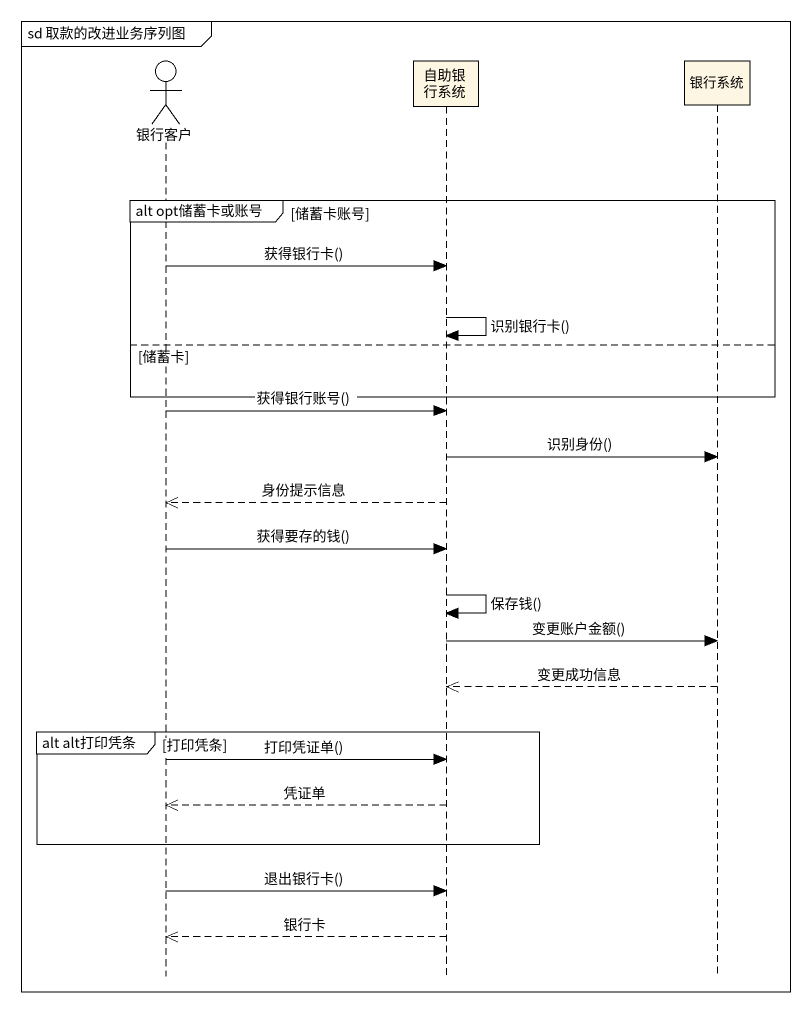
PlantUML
@startuml
mainframe sd 取款的改进业务序列图
hide footbox
actor 银行客户
participant 自助银行系统
participant 银行系统

group alt opt储蓄卡或账号 [储蓄卡账号]
  银行客户 -> 自助银行系统 : 获得银行卡()
  自助银行系统 -> 自助银行系统 : 识别银行卡()
else 储蓄卡
end
银行客户 -> 自助银行系统 : 获得银行账号()
自助银行系统 -> 银行系统 : 识别身份()
自助银行系统 -->> 银行客户 : 身份提示信息
银行客户 -> 自助银行系统 : 获得要存的钱()
自助银行系统 -> 自助银行系统 : 保存钱()
自助银行系统 -> 银行系统 : 变更账户金额()
银行系统 -->> 自助银行系统 : 变更成功信息
group alt alt打印凭条 [打印凭条]
  银行客户 -> 自助银行系统 : 打印凭证单()
  自助银行系统 -->> 银行客户 : 凭证单
end
银行客户 -> 自助银行系统 : 退出银行卡()
自助银行系统 -->> 银行客户 : 银行卡
@enduml
